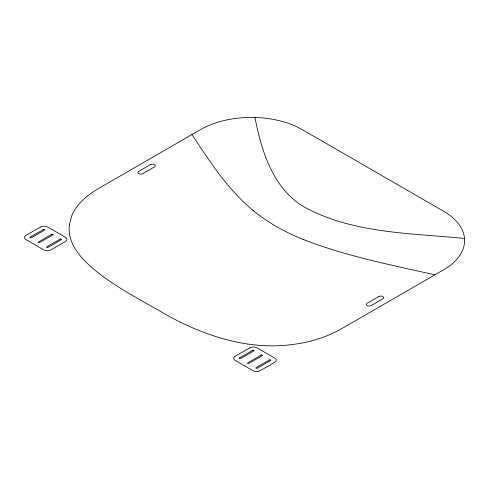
<?xml version="1.0" encoding="UTF-8"?>
<svg xmlns="http://www.w3.org/2000/svg" width="489" height="489" viewBox="0 0 489 489"><rect width="100%" height="100%" fill="white"/><g stroke="black" fill="none" stroke-linecap="round" stroke-linejoin="round"><path stroke-width="0.73" d="M464.513 238.467C411.591 233.167 355.191 233.614 306.89 208.479C273.583 190.728 261.67 152.018 254.952 117.476M434.868 274.855C390.717 264.787 345.882 256.212 303.602 239.567M253.051 210.38C227.715 189.561 209.915 161.59 191.92 134.591M303.528 239.628A206.45 119.194 0 0 1 252.941 210.423M69.42 224.524C67.213 239.463 76.443 252.954 86.718 262.795C109.518 284.61 138.479 298.302 165.319 314.25C204.475 336.224 249.879 351.065 295.173 344.14A92.305 53.289 0 0 0 310.319 341.194C321.401 338.388 332.129 334.158 342.043 328.449L443.572 269.83A71.791 41.449 0 0 0 443.572 211.211L302.153 129.567A71.791 41.449 0 0 0 200.618 129.573L99.096 188.186C90.807 193.014 82.898 198.834 77.017 206.499A92.305 53.289 0 0 0 71.914 215.246L69.42 224.524M40.453 227.024L25.954 235.398A5.128 2.958 0 0 0 26.082 239.659L43.717 249.842A5.128 2.958 0 0 0 50.972 249.842L65.477 241.468A5.128 2.958 0 0 0 65.477 237.281L47.708 227.024A5.128 2.958 0 0 0 40.453 227.024M150.404 164.634L138.797 171.333A2.818 1.626 0 0 0 138.797 173.638A2.818 1.626 0 0 0 142.788 173.638L154.39 166.938A2.818 1.626 0 0 0 154.39 164.634A2.818 1.626 0 0 0 150.404 164.634M43.539 229.433L30.122 237.177A0.77 0.446 0 0 0 30.122 237.807A0.77 0.446 0 0 0 31.21 237.807L44.627 230.056A0.77 0.446 0 0 0 44.627 229.433A0.77 0.446 0 0 0 43.539 229.433M51.877 234.243L38.46 241.994A0.77 0.446 0 0 0 38.46 242.617A0.77 0.446 0 0 0 39.548 242.617L52.965 234.873A0.77 0.446 0 0 0 52.965 234.243A0.77 0.446 0 0 0 51.877 234.243M60.22 239.06L46.803 246.804A0.77 0.446 0 0 0 46.803 247.434A0.77 0.446 0 0 0 47.891 247.434L61.302 239.689A0.77 0.446 0 0 0 61.302 239.06A0.77 0.446 0 0 0 60.22 239.06M249.751 347.856L235.246 356.23A5.128 2.958 0 0 0 235.246 360.417L252.892 370.607A5.128 2.958 0 0 0 260.264 370.68L274.769 362.306A5.128 2.958 0 0 0 274.769 358.119L257 347.856A5.128 2.958 0 0 0 249.751 347.856M252.831 350.265L239.414 358.015A0.77 0.446 0 0 0 239.414 358.639A0.77 0.446 0 0 0 240.502 358.639L253.919 350.894A0.77 0.446 0 0 0 253.919 350.265A0.77 0.446 0 0 0 252.831 350.265M261.175 355.081L247.758 362.826A0.77 0.446 0 0 0 247.758 363.455A0.77 0.446 0 0 0 248.846 363.455L262.263 355.711A0.77 0.446 0 0 0 262.263 355.081A0.77 0.446 0 0 0 261.175 355.081M378.847 296.523L367.245 303.223A2.818 1.626 0 0 0 367.245 305.527A2.818 1.626 0 0 0 371.23 305.527L382.838 298.828A2.818 1.626 0 0 0 382.838 296.523A2.818 1.626 0 0 0 378.847 296.523M269.512 359.898L256.095 367.642A0.77 0.446 0 0 0 256.095 368.272A0.77 0.446 0 0 0 257.183 368.272L270.6 360.527A0.77 0.446 0 0 0 270.6 359.898A0.77 0.446 0 0 0 269.512 359.898"/></g></svg>
